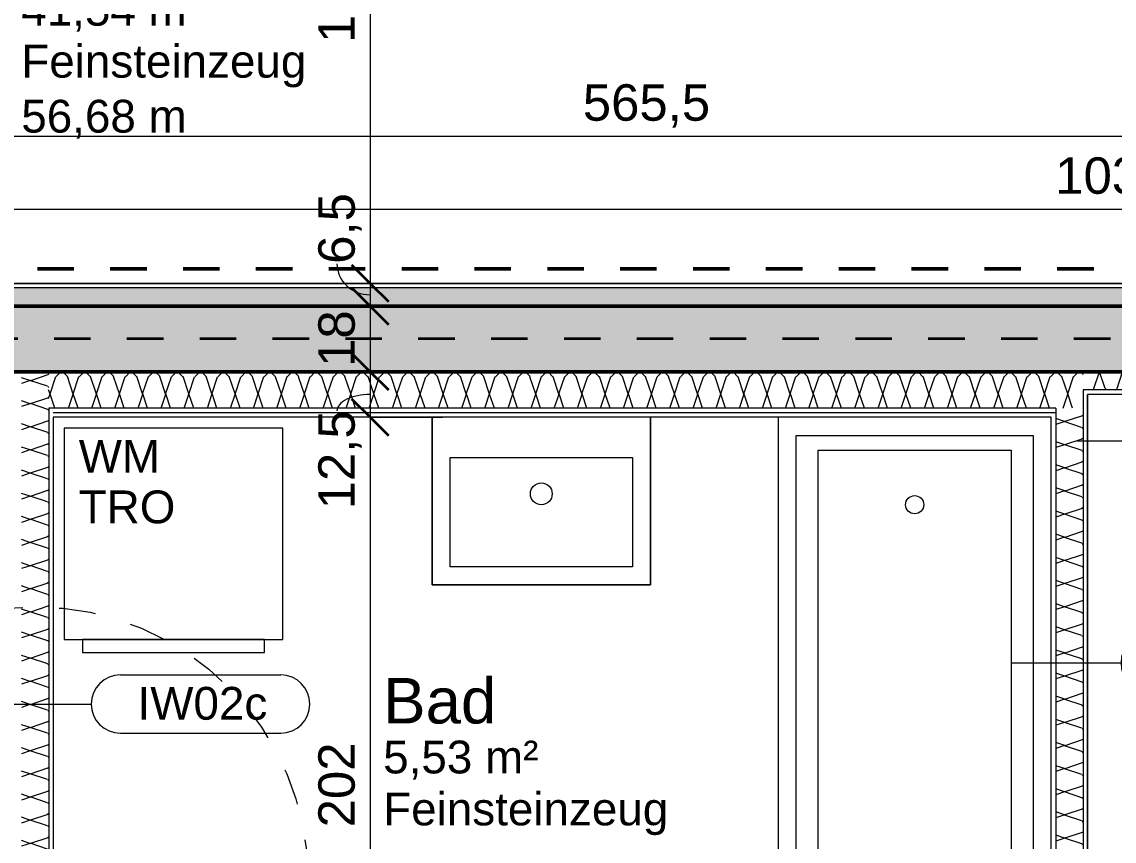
# Model space of a CAD drawing. Header units: metres. Extents: x -2.6 to 53.4, y 58.8 to 100.4.
# Drawn here: x 24.372 to 27.37, y 77.012 to 79.261 of the extents above; entities that cross this region are included whole.
import ezdxf

# ---------------------------------------------------------------- set-up
doc = ezdxf.new("R2010")
doc.units = ezdxf.units.M
doc.linetypes.add('Strich Punkt Mittel', pattern=[0.015875, 0.00635, -0.004763, 0, -0.004763])
doc.linetypes.add('Verdeckt', pattern=[0.003, 0.002, -0.001])
for name, color, linetype, lineweight in [('A_2D', 7, 'Continuous', 13), ('A_Bemassung-50_', 4, 'Continuous', 9), ('A_Bemassung_', 4, 'Continuous', 9), ('A_Beschriftung_', 7, 'Continuous', 9), ('A_Brandabschnitte', 30, 'Verdeckt', 50), ('A_Decken', 8, 'Continuous', 13), ('A_Raeume_', 7, 'Continuous', 5), ('A_Raeume_Beschriftung_', 7, 'Continuous', 9), ('A_Raster_', 1, 'Continuous', 9), ('A_Sanitaer', 3, 'Continuous', 13), ('A_Waende', 7, 'Continuous', 13), ('Text', 130, 'Continuous', 9)]:
    doc.layers.add(name, color=color, linetype=linetype, lineweight=lineweight)
doc.styles.add('Arial_2', font='arial.ttf', dxfattribs={"height": 0.09})
doc.styles.add('Arial_3', font='arial.ttf', dxfattribs={"height": 0.125})
doc.styles.add('Arial_5', font='arial.ttf', dxfattribs={"height": 0.1})
doc.dimstyles.new('WGA-Bemaßung', dxfattribs={"dimscale": 0.3048, "dimtxt": 0.102026, "dimasz": 0.328084, "dimexe": 0.246063, "dimexo": 0.0625, "dimgap": 0.04101, "dimtad": 1, "dimdec": 1, "dimlfac": 100, "dimrnd": 0.5, "dimdsep": 46, "dimtxsty": 'Arial_5', "dimblk1": 'OBLIQUE', "dimblk2": 'OBLIQUE', "dimsah": 1, "dimcen": 0.09, "dimdle": 0.246063, "dimazin": 2, "dimtfac": 1, "dimtdec": 4, "dimtix": 1, "dimtmove": 0, "dimatfit": 3, "dimfxl": 0.656168, "dimfxlon": 1, "dimtvp": 1, "dimtolj": 1, "dimtzin": 0, "dimarcsym": 2})
doc.dimstyles.new('WGA-Bemaßung_2', dxfattribs={"dimscale": 0.3048, "dimtxt": 0.102026, "dimasz": 0.328084, "dimexe": 0.246063, "dimexo": 0.0625, "dimgap": 0.04101, "dimtad": 1, "dimdec": 1, "dimlfac": 100, "dimrnd": 0.5, "dimdsep": 46, "dimtxsty": 'Arial_5', "dimblk1": 'OBLIQUE', "dimblk2": 'OBLIQUE', "dimsah": 1, "dimcen": 0.09, "dimdle": 0.246063, "dimazin": 2, "dimtfac": 1, "dimtdec": 4, "dimtix": 1, "dimtmove": 1, "dimatfit": 3, "dimfxl": 0.656168, "dimfxlon": 1, "dimtvp": 1, "dimtolj": 1, "dimtzin": 0, "dimarcsym": 2})
doc.dimstyles.new('WGA-Bemaßung_3', dxfattribs={"dimscale": 0.3048, "dimtxt": 0.102026, "dimasz": 0.328084, "dimexe": 0.246063, "dimexo": 0.0625, "dimgap": 0.04101, "dimtad": 1, "dimdec": 1, "dimlfac": 100, "dimrnd": 0.5, "dimdsep": 46, "dimtxsty": 'Arial_5', "dimblk1": 'OBLIQUE', "dimblk2": 'OBLIQUE', "dimsah": 1, "dimcen": 0.09, "dimdle": 0.246063, "dimazin": 2, "dimtfac": 1, "dimtdec": 4, "dimtix": 1, "dimtmove": 0, "dimatfit": 3, "dimfxl": 0.656168, "dimfxlon": 1, "dimtvp": 1, "dimtolj": 1, "dimtzin": 0, "dimarcsym": 2})

# ---------------------------------------------------------------- blocks, each defined once
blk = doc.blocks.new('Sani_Waschmaschine - 600x600-1515073-263_PP_00EG_BT1')
at = {"layer": 'A_Sanitaer'}
for p, q in [((0.5675, 0.5666), (-0.0325, 0.5666)), ((-0.0325, 0.5666), (-0.0325, -0.0134)), ((0.5675, -0.0134), (0.5675, 0.5666)), ((-0.0325, -0.0134), (0.5675, -0.0134)), ((0.0175, -0.0134), (0.0175, -0.0484)), ((0.5175, -0.0134), (0.0175, -0.0134)), ((0.0238, -0.0134), (0.0175, -0.0134)), ((0.0423, -0.0134), (0.0238, -0.0134)), ((0.0721, -0.0134), (0.0423, -0.0134)), ((0.1116, -0.0134), (0.0721, -0.0134)), ((0.159, -0.0134), (0.1116, -0.0134)), ((0.2119, -0.0134), (0.159, -0.0134)), ((0.2675, -0.0134), (0.2119, -0.0134)), ((0.3231, -0.0134), (0.2675, -0.0134)), ((0.376, -0.0134), (0.3231, -0.0134)), ((0.4234, -0.0134), (0.376, -0.0134)), ((0.463, -0.0134), (0.4234, -0.0134)), ((0.4928, -0.0134), (0.463, -0.0134)), ((0.5112, -0.0134), (0.4928, -0.0134)), ((0.5175, -0.0134), (0.5112, -0.0134)), ((0.5175, -0.0484), (0.5175, -0.0134)), ((0.0175, -0.0484), (0.5175, -0.0484)), ((0.0175, -0.0484), (0.0238, -0.0484)), ((0.0238, -0.0484), (0.0423, -0.0484)), ((0.0423, -0.0484), (0.0721, -0.0484)), ((0.0721, -0.0484), (0.1116, -0.0484)), ((0.1116, -0.0484), (0.159, -0.0484)), ((0.159, -0.0484), (0.2119, -0.0484)), ((0.2119, -0.0484), (0.2675, -0.0484)), ((0.2675, -0.0484), (0.3231, -0.0484)), ((0.3231, -0.0484), (0.376, -0.0484)), ((0.376, -0.0484), (0.4234, -0.0484)), ((0.4234, -0.0484), (0.463, -0.0484)), ((0.463, -0.0484), (0.4928, -0.0484)), ((0.4928, -0.0484), (0.5112, -0.0484)), ((0.5112, -0.0484), (0.5175, -0.0484))]:
    blk.add_line(p, q, dxfattribs=at)
blk = doc.blocks.new('Sani_Waschtisch_Wandbasiert_eckig_einzel - 600 x 460-11352363-263_PP_00EG_BT1')
at = {"layer": 'A_Sanitaer', "lineweight": 5}
for p, q in [((0.4226, 0.5225), (-0.1774, 0.5225)), ((-0.1774, 0.5225), (-0.1774, 0.0625)), ((-0.1774, 0.0625), (-0.1774, 0.5225)), ((-0.1774, 0.5225), (0.4226, 0.5225)), ((0.4226, 0.0625), (0.4226, 0.5225)), ((0.4226, 0.5225), (0.4226, 0.0625)), ((-0.1274, 0.1725), (-0.1274, 0.4725)), ((-0.1274, 0.4725), (0.3726, 0.4725)), ((0.3726, 0.4725), (0.3726, 0.1725)), ((0.3726, 0.1725), (-0.1274, 0.1725))]:
    blk.add_line(p, q, dxfattribs=at)
blk.add_circle((0.1226, 0.2725), 0.03, dxfattribs=at)
blk = doc.blocks.new('Sani_Badewanne - 750x1700-V37-263_PP_00EG_BT1')
at = {"layer": 'A_Sanitaer'}
for p, q in [((-0.375, 2.02), (-0.375, 1.7)), ((-0.375, 1.7), (-0.375, 2.02)), ((-0.375, 2.02), (0.375, 2.02)), ((0.375, 1.7), (0.375, 2.02)), ((0.375, 2.02), (0.375, 1.7)), ((0.375, 1.7), (-0.375, 1.7)), ((-0.375, 1.7), (0.375, 1.7)), ((0.375, 1.7), (-0.375, 1.7)), ((0.375, 0), (0.375, 1.7)), ((-0.325, 0.05), (-0.325, 1.325)), ((-0.265, 0.09), (-0.265, 1.325)), ((0.265, 1.325), (0.265, 0.09)), ((0.325, 1.325), (0.325, 0.05)), ((0.265, 0.09), (-0.265, 0.09)), ((0.325, 0.05), (-0.325, 0.05))]:
    blk.add_line(p, q, dxfattribs=at)
at = {"layer": 'A_Sanitaer', "lineweight": 5}
for p, q in [((0.375, 1.7), (-0.375, 1.7)), ((0.375, 1.7), (-0.375, 1.7)), ((0.375, 0), (0.375, 1.7)), ((0.375, 0), (0.375, 1.7))]:
    blk.add_line(p, q, dxfattribs=at)
at = {"layer": 'A_Sanitaer'}
blk.add_circle((0, 0.24), 0.025, dxfattribs=at)
for centre, radius, start, end in [((0, 1.325), 0.325, 90, 180), ((0, 1.325), 0.325, 360, 90), ((0, 1.265), 0.2717, 90, 167.2425), ((0, 1.265), 0.2717, 12.7575, 90)]:
    blk.add_arc(centre, radius, start, end, dxfattribs=at)
blk = doc.blocks.new('BS_Wand_Lollipop - rechts_oben-2026913-263_PP_00EG_BT1')
at = {"layer": 'A_Beschriftung_'}
for p, q in [((0.0046, 0.0016), (0.0134, 0.0016)), ((-0.003, 0), (0.003, 0)), ((0.0046, -0.0016), (0.0134, -0.0016))]:
    blk.add_line(p, q, dxfattribs=at)
for centre, start, end in [((0.0046, 0), 90, 270), ((0.0134, 0), 270, 90)]:
    blk.add_arc(centre, 0.0016, start, end, dxfattribs=at)
blk = doc.blocks.new('DIMBLOCK290-263_PP_00EG_BT1')
at = {"layer": 'A_Bemassung-50_', "lineweight": 35, "transparency": 16777216}
for p, q in [((25.3278, 80.093), (25.2778, 80.143)), ((25.3278, 80.093), (25.3778, 80.043)), ((25.3278, 78.543), (25.2778, 78.593)), ((25.3278, 78.543), (25.3778, 78.493))]:
    blk.add_line(p, q, dxfattribs=at)
at = {"layer": 'A_Bemassung-50_', "transparency": 16777216}
for p, q in [((25.3278, 80.093), (25.2528, 80.093)), ((25.3278, 80.093), (25.3278, 78.543)), ((25.3278, 80.093), (25.5278, 80.093)), ((25.3278, 78.543), (25.2528, 78.543)), ((25.3278, 78.543), (25.5278, 78.543))]:
    blk.add_line(p, q, dxfattribs=at)
at = {"layer": 'A_Bemassung-50_', "color": 0, "transparency": 16777216, "insert": (25.1855, 79.2026), "char_height": 0.1, "width": 0.276883, "attachment_point": 1, "rotation": 90, "line_spacing_factor": 0.941778, "style": 'Arial_5'}
blk.add_mtext('155', dxfattribs=at)
blk = doc.blocks.new('_Oblique')
at = {"color": 0, "linetype": 'ByBlock', "lineweight": -2}
blk.add_line((-0.5, -0.5), (0.5, 0.5), dxfattribs=at)
blk = doc.blocks.new('DIMBLOCK291-263_PP_00EG_BT1')
at = {"layer": 'A_Bemassung-50_', "lineweight": 35, "transparency": 16777216}
for p, q in [((25.3278, 78.543), (25.2778, 78.593)), ((25.3278, 78.543), (25.3778, 78.493)), ((25.3278, 78.4805), (25.2778, 78.5305)), ((25.3278, 78.4805), (25.3778, 78.4305))]:
    blk.add_line(p, q, dxfattribs=at)
at = {"layer": 'A_Bemassung-50_', "transparency": 16777216}
for p, q in [((25.3278, 78.543), (25.2528, 78.543)), ((25.3278, 78.543), (25.3278, 78.4805)), ((25.3278, 78.543), (25.5278, 78.543)), ((25.3278, 78.4805), (25.2528, 78.4805)), ((25.3278, 78.4805), (25.5278, 78.4805))]:
    blk.add_line(p, q, dxfattribs=at)
blk.add_ellipse((25.3278, 78.5966), major_axis=(0.091, 0), ratio=0.932819, start_param=3.141593, end_param=4.712389, dxfattribs=at)
at = {"layer": 'A_Bemassung-50_', "color": 0, "transparency": 16777216, "insert": (25.1855, 78.5966), "char_height": 0.1, "width": 0.231677, "attachment_point": 1, "rotation": 90, "line_spacing_factor": 0.941778, "style": 'Arial_5'}
blk.add_mtext('6,5', dxfattribs=at)
blk = doc.blocks.new('DIMBLOCK292-263_PP_00EG_BT1')
at = {"layer": 'A_Bemassung-50_', "lineweight": 35, "transparency": 16777216}
for p, q in [((25.3278, 78.4805), (25.2778, 78.5305)), ((25.3278, 78.4805), (25.3778, 78.4305)), ((25.3278, 78.3005), (25.2778, 78.3505)), ((25.3278, 78.3005), (25.3778, 78.2505))]:
    blk.add_line(p, q, dxfattribs=at)
at = {"layer": 'A_Bemassung-50_', "transparency": 16777216}
for p, q in [((25.3278, 78.4805), (25.2528, 78.4805)), ((25.3278, 78.4805), (25.3278, 78.3005)), ((25.3278, 78.4805), (25.5278, 78.4805)), ((25.3278, 78.3005), (25.2528, 78.3005)), ((25.3278, 78.3005), (25.5278, 78.3005))]:
    blk.add_line(p, q, dxfattribs=at)
at = {"layer": 'A_Bemassung-50_', "color": 0, "transparency": 16777216, "insert": (25.1855, 78.3136), "char_height": 0.1, "width": 0.184588, "attachment_point": 1, "rotation": 90, "line_spacing_factor": 0.941778, "style": 'Arial_5'}
blk.add_mtext('18', dxfattribs=at)
blk = doc.blocks.new('DIMBLOCK293-263_PP_00EG_BT1')
at = {"layer": 'A_Bemassung-50_', "lineweight": 35, "transparency": 16777216}
for p, q in [((25.3278, 78.3005), (25.2778, 78.3505)), ((25.3278, 78.3005), (25.3778, 78.2505)), ((25.3278, 78.1755), (25.2778, 78.2255)), ((25.3278, 78.1755), (25.3778, 78.1255))]:
    blk.add_line(p, q, dxfattribs=at)
at = {"layer": 'A_Bemassung-50_', "transparency": 16777216}
for p, q in [((25.3278, 78.3005), (25.2528, 78.3005)), ((25.3278, 78.3005), (25.3278, 78.1755)), ((25.3278, 78.3005), (25.5278, 78.3005)), ((25.3278, 78.1755), (25.2528, 78.1755)), ((25.3278, 78.1755), (25.5278, 78.1755))]:
    blk.add_line(p, q, dxfattribs=at)
blk.add_ellipse((25.3278, 78.1928), major_axis=(0.091, 0), ratio=0.497018, start_param=1.570796, end_param=3.141593, dxfattribs=at)
at = {"layer": 'A_Bemassung-50_', "color": 0, "transparency": 16777216, "insert": (25.1855, 77.9228), "char_height": 0.1, "width": 0.323972, "attachment_point": 1, "rotation": 90, "line_spacing_factor": 0.941778, "style": 'Arial_5'}
blk.add_mtext('12,5', dxfattribs=at)
blk = doc.blocks.new('DIMBLOCK294-263_PP_00EG_BT1')
at = {"layer": 'A_Bemassung-50_', "lineweight": 35, "transparency": 16777216}
for p, q in [((25.3278, 78.1755), (25.2778, 78.2255)), ((25.3278, 78.1755), (25.3778, 78.1255)), ((25.3278, 76.1555), (25.2778, 76.2055)), ((25.3278, 76.1555), (25.3778, 76.1055))]:
    blk.add_line(p, q, dxfattribs=at)
at = {"layer": 'A_Bemassung-50_', "transparency": 16777216}
for p, q in [((25.3278, 78.1755), (25.2528, 78.1755)), ((25.3278, 78.1755), (25.3278, 76.1555)), ((25.3278, 78.1755), (25.5278, 78.1755)), ((25.3278, 76.1555), (25.2528, 76.1555)), ((25.3278, 76.1555), (25.5278, 76.1555))]:
    blk.add_line(p, q, dxfattribs=at)
at = {"layer": 'A_Bemassung-50_', "color": 0, "transparency": 16777216, "insert": (25.1855, 77.0501), "char_height": 0.1, "width": 0.276883, "attachment_point": 1, "rotation": 90, "line_spacing_factor": 0.941778, "style": 'Arial_5'}
blk.add_mtext('202', dxfattribs=at)
blk = doc.blocks.new('DIMBLOCK536-263_PP_00EG_BT1')
at = {"layer": 'A_Bemassung-50_', "transparency": 16777216}
for p, q in [((22.1677, 78.7465), (22.1677, 78.9465)), ((32.5577, 78.7465), (32.5577, 78.9465)), ((22.1677, 78.7465), (32.5577, 78.7465)), ((22.1677, 78.7465), (22.1677, 78.6715)), ((32.5577, 78.7465), (32.5577, 78.6715))]:
    blk.add_line(p, q, dxfattribs=at)
at = {"layer": 'A_Bemassung-50_', "lineweight": 35, "transparency": 16777216}
for p, q in [((22.1677, 78.7465), (22.2177, 78.7965)), ((32.5577, 78.7465), (32.6077, 78.7965)), ((22.1677, 78.7465), (22.1177, 78.6965)), ((32.5577, 78.7465), (32.5077, 78.6965))]:
    blk.add_line(p, q, dxfattribs=at)
at = {"layer": 'A_Bemassung-50_', "color": 0, "transparency": 16777216, "insert": (27.2088, 78.8888), "char_height": 0.1, "width": 0.369177, "attachment_point": 1, "line_spacing_factor": 0.941778, "style": 'Arial_5'}
blk.add_mtext('1039', dxfattribs=at)
blk = doc.blocks.new('DIMBLOCK573-263_PP_00EG_BT1')
at = {"layer": 'A_Bemassung-50_', "transparency": 16777216}
for p, q in [((28.9127, 78.947), (28.9127, 79.147)), ((23.2577, 78.947), (23.2577, 79.022)), ((23.2577, 78.947), (28.9127, 78.947)), ((23.2577, 78.947), (23.2577, 78.747)), ((28.9127, 78.947), (28.9127, 78.872))]:
    blk.add_line(p, q, dxfattribs=at)
at = {"layer": 'A_Bemassung-50_', "lineweight": 35, "transparency": 16777216}
for p, q in [((23.2577, 78.947), (23.3077, 78.997)), ((28.9127, 78.947), (28.9627, 78.997)), ((23.2577, 78.947), (23.2077, 78.897)), ((28.9127, 78.947), (28.8627, 78.897))]:
    blk.add_line(p, q, dxfattribs=at)
at = {"layer": 'A_Bemassung-50_', "color": 0, "transparency": 16777216, "insert": (25.9117, 79.0893), "char_height": 0.1, "width": 0.416266, "attachment_point": 1, "line_spacing_factor": 0.941778, "style": 'Arial_5'}
blk.add_mtext('565,5', dxfattribs=at)

msp = doc.modelspace()

# ---------------------------------------------------------------- hatches: boundary and pattern name
at = {"layer": 'A_Waende', "lineweight": 5}
h = msp.add_hatch(dxfattribs=at)
h.set_pattern_fill('FP_12', color=250, angle=-225, style=0, pattern_type=2)
h.set_pattern_definition([(225, (28.90794, 78.54259), (-0.12700345, -0.2539998), [0.02245, -0.15715]), (225, (28.85986, 78.43228), (-0.12700345, -0.2539998), [0.02245, -0.15715]), (225, (28.8443, 78.54259), (-0.12700345, -0.2539998), [0.02245, -0.15715]), (225, (28.79692, 78.43158), (-0.12700345, -0.2539998), [0.02245, -0.15715]), (251.565, (28.892383, 78.527036), (-0.12700069, -0.50799766), [0.0502, -0.35141]), (251.565, (28.87612, 78.47966), (-0.12700069, -0.50799766), [0.0502, -0.35141]), (251.565, (28.828743, 78.527036), (-0.12700069, -0.50799766), [0.0502, -0.35141]), (251.565, (28.81248, 78.47966), (-0.12700069, -0.50799766), [0.0502, -0.35141]), (315, (28.89168, 78.43158), (-0.12700345, 0.2539998), [0.02245, -0.15715]), (315, (28.8443, 78.54259), (-0.12700345, 0.2539998), [0.02245, -0.15715]), (315, (28.82804, 78.43158), (-0.12700345, 0.2539998), [0.02245, -0.15715]), (315, (28.78066, 78.54259), (-0.12700345, 0.2539998), [0.02245, -0.15715]), (288.435, (28.87612, 78.47966), (-0.12700069, 0.50799766), [0.0502, -0.35141]), (288.435, (28.859856, 78.527036), (-0.12700069, 0.50799766), [0.0502, -0.35141]), (288.435, (28.81248, 78.47966), (-0.12700069, 0.50799766), [0.0502, -0.35141]), (288.435, (28.796217, 78.527036), (-0.12700069, 0.50799766), [0.0502, -0.35141])])
h.paths.add_polyline_path([(41.5052, 78.4805), (42.3027, 78.4805), (42.3027, 78.5305), (36.6327, 78.5305), (36.6327, 78.4805), (41.3377, 78.4805)])
h.paths.add_polyline_path([(22.8517, 78.4805), (35.6127, 78.4805), (35.6127, 78.5305), (22.0727, 78.5305), (22.0727, 78.4805), (22.2791, 78.4805)])
h.paths.add_polyline_path([(20.2377, 78.4805), (21.0527, 78.4805), (21.0527, 78.5305), (15.5127, 78.5305), (15.5127, 78.4805), (20.211, 78.4805)])
h = msp.add_hatch(dxfattribs=at)
h.set_pattern_fill('FP_4', color=250, style=0, pattern_type=2)
h.set_pattern_definition([(45, (0, 0), (-0.08980256, 0.08980256), []), (45, (0.0898, 0), (-0.08980256, 0.08980256), [0.0635, -0.03175])])
h.paths.add_polyline_path([(21.0527, 78.3005), (21.0527, 78.4805), (15.5127, 78.4805), (15.5127, 78.3005), (21.0277, 78.3005)])
h.paths.add_polyline_path([(22.1094, 78.3005), (35.6127, 78.3005), (35.6127, 78.4805), (22.0727, 78.4805), (22.0727, 78.3005), (22.0944, 78.3005)])
h.paths.add_polyline_path([(42.2127, 78.3005), (42.3027, 78.3005), (42.3027, 78.4805), (36.6327, 78.4805), (36.6327, 78.3005), (41.5052, 78.3005)])
h = msp.add_hatch(dxfattribs=at)
h.set_pattern_fill('FP_52', color=250, angle=315, style=0, pattern_type=2)
h.set_pattern_definition([(135, (24.45812, 77.22808), (-0.254, 0.1270034), [0.02245, -0.15715]), (135, (24.34639, 77.276165), (-0.254, 0.1270034), [0.02245, -0.15715]), (135, (24.45812, 77.29172), (-0.254, 0.1270034), [0.02245, -0.15715]), (135, (24.3471, 77.3391), (-0.254, 0.1270034), [0.02245, -0.15715]), (161.565, (24.441853, 77.244345), (-0.5079977, 0.1270007), [0.0502, -0.35141]), (161.565, (24.39377, 77.2599), (-0.5079977, 0.1270007), [0.0502, -0.35141]), (161.565, (24.441853, 77.307984), (-0.5079977, 0.1270007), [0.0502, -0.35141]), (161.565, (24.39377, 77.32354), (-0.5079977, 0.1270007), [0.0502, -0.35141]), (225, (24.34639, 77.24364), (0.254, 0.1270034), [0.02245, -0.15715]), (225, (24.45812, 77.29172), (0.254, 0.1270034), [0.02245, -0.15715]), (225, (24.34639, 77.30728), (0.254, 0.1270034), [0.02245, -0.15715]), (225, (24.45741, 77.35465), (0.254, 0.1270034), [0.02245, -0.15715]), (198.435, (24.39377, 77.2599), (0.5079977, 0.1270007), [0.0502, -0.35141]), (198.435, (24.441853, 77.275457), (0.5079977, 0.1270007), [0.0502, -0.35141]), (198.435, (24.39377, 77.32354), (0.5079977, 0.1270007), [0.0502, -0.35141]), (198.435, (24.441853, 77.339097), (0.5079977, 0.1270007), [0.0502, -0.35141])])
h.paths.add_polyline_path([(24.3702, 76.143), (24.4452, 76.143), (24.4452, 78.3005), (24.3702, 78.3005), (24.3702, 76.143)])
h = msp.add_hatch(dxfattribs=at)
h.set_pattern_fill('FP_53', color=250, angle=135, style=0, pattern_type=2)
h.set_pattern_definition([(45, (25.87799, 78.1756), (0.1270034, 0.254), [0.02245, -0.15715]), (45, (25.92536, 78.28662), (0.1270034, 0.254), [0.02245, -0.15715]), (45, (25.94163, 78.1756), (0.1270034, 0.254), [0.02245, -0.15715]), (45, (25.989, 78.28662), (0.1270034, 0.254), [0.02245, -0.15715]), (71.565, (25.893543, 78.19116), (0.1270007, 0.5079977), [0.0502, -0.35141]), (71.565, (25.9091, 78.239244), (0.1270007, 0.5079977), [0.0502, -0.35141]), (71.565, (25.957183, 78.19116), (0.1270007, 0.5079977), [0.0502, -0.35141]), (71.565, (25.97274, 78.239244), (0.1270007, 0.5079977), [0.0502, -0.35141]), (135, (25.89354, 78.28733), (0.1270034, -0.254), [0.02245, -0.15715]), (135, (25.94163, 78.1756), (0.1270034, -0.254), [0.02245, -0.15715]), (135, (25.95648, 78.28662), (0.1270034, -0.254), [0.02245, -0.15715]), (135, (26.00527, 78.1756), (0.1270034, -0.254), [0.02245, -0.15715]), (108.435, (25.9091, 78.239244), (0.1270007, -0.5079977), [0.0502, -0.35141]), (108.435, (25.925363, 78.191868), (0.1270007, -0.5079977), [0.0502, -0.35141]), (108.435, (25.97274, 78.239244), (0.1270007, -0.5079977), [0.0502, -0.35141]), (108.435, (25.989003, 78.191868), (0.1270007, -0.5079977), [0.0502, -0.35141])])
h.paths.add_polyline_path([(25.3953, 78.2005), (27.2852, 78.2005), (27.2852, 78.3005), (24.4452, 78.3005), (24.4452, 78.2005), (25.2393, 78.2005)])
h = msp.add_hatch(dxfattribs=at)
h.set_pattern_fill('FP_179', color=250, angle=135, style=0, pattern_type=2)
h.set_pattern_definition([(45, (28.06012, 78.23783), (0.127003, 0.254), [0.02245, -0.15715]), (45, (28.107495, 78.34885), (0.127003, 0.254), [0.02245, -0.15715]), (45, (28.12376, 78.23783), (0.127003, 0.254), [0.02245, -0.15715]), (45, (28.17113, 78.34885), (0.127003, 0.254), [0.02245, -0.15715]), (71.565, (28.07638, 78.254093), (0.1270007, 0.5079977), [0.0502, -0.35141]), (71.565, (28.09194, 78.302177), (0.1270007, 0.5079977), [0.0502, -0.35141]), (71.565, (28.14002, 78.254093), (0.1270007, 0.5079977), [0.0502, -0.35141]), (71.565, (28.15487, 78.30147), (0.1270007, 0.5079977), [0.0502, -0.35141]), (135, (28.07638, 78.34885), (0.127003, -0.254), [0.02245, -0.15715]), (135, (28.12376, 78.23783), (0.127003, -0.254), [0.02245, -0.15715]), (135, (28.13931, 78.34955), (0.127003, -0.254), [0.02245, -0.15715]), (135, (28.1874, 78.23783), (0.1270034, -0.254), [0.02245, -0.15715]), (108.435, (28.09194, 78.302177), (0.1270007, -0.5079977), [0.0502, -0.35141]), (108.435, (28.107495, 78.254093), (0.1270007, -0.5079977), [0.0502, -0.35141]), (108.435, (28.15487, 78.30147), (0.1270007, -0.5079977), [0.0502, -0.35141]), (108.435, (28.171134, 78.254093), (0.1270007, -0.5079977), [0.0502, -0.35141])])
h.paths.add_polyline_path([(28.6548, 78.2505), (28.8227, 78.2505), (28.8227, 78.3005), (27.2852, 78.3005), (27.2852, 78.2505), (27.939, 78.2505)])
h = msp.add_hatch(dxfattribs=at)
h.set_pattern_fill('FP_117', color=250, angle=315, style=0, pattern_type=2)
h.set_pattern_definition([(135, (27.29715, 77.11565), (-0.254, 0.1270034), [0.02245, -0.15715]), (135, (27.18613, 77.16303), (-0.254, 0.1270034), [0.02245, -0.15715]), (135, (27.29786, 77.17858), (-0.254, 0.1270034), [0.02245, -0.15715]), (135, (27.18613, 77.22667), (-0.254, 0.1270034), [0.02245, -0.15715]), (161.565, (27.281594, 77.131208), (-0.5079977, 0.1270007), [0.0502, -0.35141]), (161.565, (27.234218, 77.14747), (-0.5079977, 0.1270007), [0.0502, -0.35141]), (161.565, (27.281594, 77.194847), (-0.5079977, 0.1270007), [0.0502, -0.35141]), (161.565, (27.234218, 77.21111), (-0.5079977, 0.1270007), [0.0502, -0.35141]), (225, (27.18684, 77.13121), (0.254, 0.1270034), [0.02245, -0.15715]), (225, (27.29786, 77.17858), (0.254, 0.1270034), [0.02245, -0.15715]), (225, (27.18684, 77.19485), (0.254, 0.1270034), [0.02245, -0.15715]), (225, (27.29786, 77.24222), (0.254, 0.1270034), [0.02245, -0.15715]), (198.435, (27.234218, 77.14747), (0.5079977, 0.1270007), [0.0502, -0.35141]), (198.435, (27.2823, 77.163027), (0.5079977, 0.1270007), [0.0502, -0.35141]), (198.435, (27.234218, 77.21111), (0.5079977, 0.1270007), [0.0502, -0.35141]), (198.435, (27.2823, 77.226667), (0.5079977, 0.1270007), [0.0502, -0.35141])])
h.paths.add_polyline_path([(27.2102, 76.0555), (27.2852, 76.0555), (27.2852, 78.2005), (27.2102, 78.2005), (27.2102, 76.068)])

# ---------------------------------------------------------------- linework, layer by layer
at = {"layer": 'A_2D', "linetype": 'Verdeckt', "lineweight": 5}
msp.add_circle((24.4077, 76.9055), 0.75, dxfattribs=at)
at = {"layer": 'A_Brandabschnitte'}
msp.add_line((15.6144, 78.583), (42.2544, 78.583), dxfattribs=at)
at = {"layer": 'A_Decken'}
for p, q in [((27.1977, 78.1755), (25.3953, 78.1755)), ((27.1977, 76.1555), (27.1977, 78.1755))]:
    msp.add_line(p, q, dxfattribs=at)
at = {"layer": 'A_Raeume_', "flags": 128}
for points in [[(42.3027, 78.543), (42.3027, 80.093), (22.0777, 80.093), (22.0147, 80.093), (21.4152, 80.093), (20.1477, 80.093), (20.1477, 80.1555), (18.3293, 80.1555), (18.3277, 80.1555), (18.3277, 80.093), (15.5752, 80.093), (15.5752, 78.543)], [(28.8227, 77.953), (28.8227, 78.238), (27.2977, 78.238), (27.2977, 76.1055), (27.2977, 76.0555), (27.2977, 76.0539), (27.2977, 74.8555), (28.8227, 74.8555)], [(24.4577, 78.1755), (24.4577, 76.1555), (27.1961, 76.1555), (27.1977, 76.1555), (27.1977, 78.1755)]]:
    msp.add_lwpolyline(points, close=True, dxfattribs=at)
at = {"layer": 'A_Raster_', "linetype": 'Strich Punkt Mittel', "lineweight": 35}
msp.add_line((48.1601, 78.3905), (3.8215, 78.3905), dxfattribs=at)
at = {"layer": 'A_Waende'}
for p, q in [((35.6127, 78.543), (22.0727, 78.543)), ((35.6127, 78.5305), (22.0727, 78.5305)), ((27.2852, 78.2505), (27.2852, 75.8905)), ((28.8227, 78.2505), (27.2852, 78.2505)), ((27.2977, 75.8905), (27.2977, 78.238)), ((28.8227, 78.238), (27.2977, 78.238)), ((24.4452, 78.2005), (24.4452, 76.143)), ((27.2102, 78.2005), (24.4452, 78.2005)), ((27.2102, 78.2005), (27.2102, 76.143)), ((24.4577, 78.1755), (24.4577, 76.1555)), ((25.3953, 78.1755), (24.4577, 78.1755))]:
    msp.add_line(p, q, dxfattribs=at)
at = {"layer": 'A_Waende', "color": 50, "lineweight": 50}
for p, q in [((35.6127, 78.4805), (22.0727, 78.4805)), ((22.1777, 78.3005), (28.8227, 78.3005))]:
    msp.add_line(p, q, dxfattribs=at)
at = {"layer": 'A_Waende', "lineweight": 18}
msp.add_line((27.2102, 78.188), (24.4577, 78.188), dxfattribs=at)

# ---------------------------------------------------------------- block references
at = {"layer": 'A_Beschriftung_', "xscale": 49.99999999999998, "yscale": 49.99999999999998, "zscale": 49.99999999999998}
for p in [(27.4193, 78.1108), (27.2393, 77.5014), (24.4123, 77.3885)]:
    msp.add_blockref('BS_Wand_Lollipop - rechts_oben-2026913-263_PP_00EG_BT1', p, dxfattribs=at)
at = {"layer": 'A_Sanitaer', "rotation": 180}
for name, p in [('Sani_Waschtisch_Wandbasiert_eckig_einzel - 600 x 460-11352363-263_PP_00EG_BT1', (25.9203, 78.238)), ('Sani_Badewanne - 750x1700-V37-263_PP_00EG_BT1', (26.8227, 78.1755))]:
    msp.add_blockref(name, p, dxfattribs=at)
at = {"layer": 'A_Sanitaer'}
msp.add_blockref('Sani_Waschmaschine - 600x600-1515073-263_PP_00EG_BT1', (24.5202, 77.5788), dxfattribs=at)

# ---------------------------------------------------------------- texts
at = {"layer": 'A_Beschriftung_', "insert": (24.6892, 77.4356), "char_height": 0.09, "width": 0.432911, "attachment_point": 1, "style": 'Arial_2'}
msp.add_mtext('IW02c', dxfattribs=at)
at = {"layer": 'A_Raeume_Beschriftung_', "attachment_point": 1}
for s, insert, char_height, width, style in [('41,54 m²', (24.37, 79.3401), 0.09, 0.58924, 'Arial_2'), ('Feinsteinzeug', (24.37, 79.1976), 0.09, 0.909915, 'Arial_2'), ('56,68 m', (24.37, 79.0467), 0.09, 0.541139, 'Arial_2'), ('Bad', (25.3636, 77.4602), 0.125, 0.372785, 'Arial_3'), ('5,53 m²', (25.3636, 77.2882), 0.09, 0.505063, 'Arial_2'), ('Feinsteinzeug', (25.3636, 77.1457), 0.09, 0.909915, 'Arial_2')]:
    msp.add_mtext(s, dxfattribs=dict(at, insert=insert, char_height=char_height, width=width, style=style))
at = {"layer": 'Text', "color": 7, "char_height": 0.09, "attachment_point": 1, "style": 'Arial_2'}
for s, insert, width in [('WM', (24.5277, 78.1136), 0.276582), ('TRO', (24.5277, 77.9746), 0.316667)]:
    msp.add_mtext(s, dxfattribs=dict(at, insert=insert, width=width))

# ---------------------------------------------------------------- dimensions: what is measured, and where the dimension line sits
at = {"layer": 'A_Bemassung_'}
for base, p1, p2, override, picture, middle in [((25.3278, 78.543), (25.5278, 80.093), (25.5278, 78.543), {"dimpost": '<>', "dimfxl": 1.55}, 'DIMBLOCK290-263_PP_00EG_BT1', (25.2643, 79.318)), ((25.3278, 78.3005), (25.5278, 78.4805), (25.5278, 78.3005), {"dimpost": '<>', "dimfxl": 0.18}, 'DIMBLOCK292-263_PP_00EG_BT1', (25.2643, 78.3905)), ((25.3278, 76.1555), (25.5278, 78.1755), (25.5278, 76.1555), {"dimpost": '<>', "dimfxl": 2.02}, 'DIMBLOCK294-263_PP_00EG_BT1', (25.2643, 77.1655))]:
    dim = msp.add_linear_dim(base=base, p1=p1, p2=p2, angle=90, dimstyle='WGA-Bemaßung', override=override, dxfattribs=at)
    dim.commit()
    dim.dimension.update_dxf_attribs({"geometry": picture, "text_midpoint": middle})
for base, p1, p2, override, picture, middle in [((28.9127, 78.947), (23.2577, 78.747), (28.9127, 79.147), {"dimpost": '<>', "dimfxl": 5.669129}, 'DIMBLOCK573-263_PP_00EG_BT1', (26.0852, 79.0106)), ((32.5577, 78.7465), (22.1677, 78.9465), (32.5577, 78.9465), {"dimpost": '<>', "dimfxl": 10.39}, 'DIMBLOCK536-263_PP_00EG_BT1', (27.3627, 78.8101))]:
    dim = msp.add_linear_dim(base=base, p1=p1, p2=p2, dimstyle='WGA-Bemaßung_3', override=override, dxfattribs=at)
    dim.commit()
    dim.dimension.update_dxf_attribs({"geometry": picture, "text_midpoint": middle})
for base, p1, p2, override, picture, middle in [((25.3278495315, 78.4804984321), (25.5278495315, 78.5429984321), (25.5278495315, 78.4804984321), {"dimpost": '<>', "dimfxl": 0.0625}, 'DIMBLOCK291-263_PP_00EG_BT1', (25.252193231, 78.7124563972)), ((25.3278, 78.1755), (25.5278, 78.3005), (25.5278, 78.1755), {"dimpost": '<>', "dimfxl": 0.125}, 'DIMBLOCK293-263_PP_00EG_BT1', (25.2522, 78.0848))]:
    dim = msp.add_linear_dim(base=base, p1=p1, p2=p2, angle=90, dimstyle='WGA-Bemaßung_2', override=override, dxfattribs=at)
    dim.commit()
    dim.dimension.update_dxf_attribs({"geometry": picture, "text_midpoint": middle, "dimtype": 160, "text_rotation": 90})

doc.saveas('drawing.dxf')
